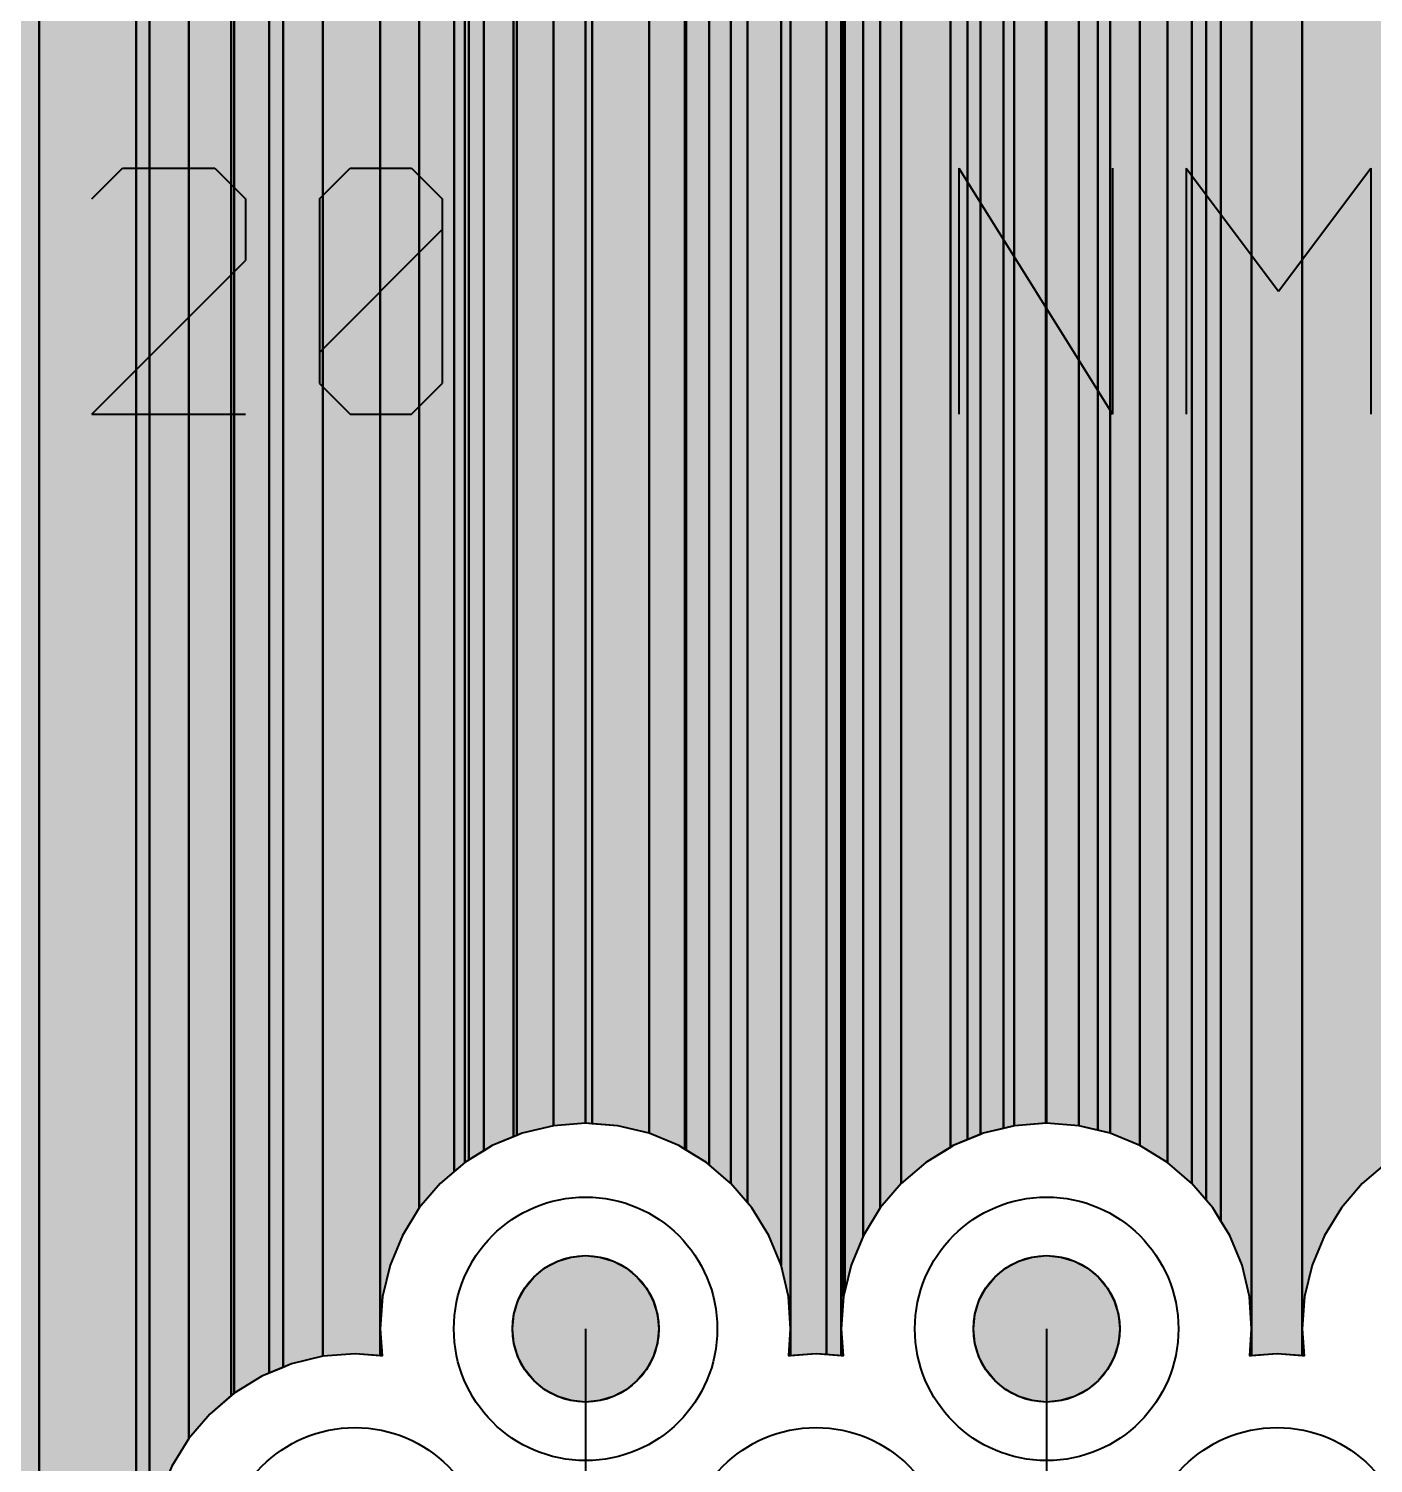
# Model space of a CAD drawing. Header units: millimetres. Extents: x 3.5 to 53, y 2.8 to 30.3.
# Drawn here: x 21.488 to 26.154, y 16.86 to 21.838 of the extents above; entities that cross this region are included whole.
import ezdxf

# ---------------------------------------------------------------- set-up
doc = ezdxf.new("R2010")
doc.units = ezdxf.units.MM
for name, color, linetype in [('bottom_copper', 7, 'Continuous'), ('drill_plated', 7, 'Continuous'), ('top_copper', 7, 'Continuous'), ('top_silk', 7, 'Continuous')]:
    doc.layers.add(name, color=color, linetype=linetype)

# ---------------------------------------------------------------- blocks, each defined once
blk = doc.blocks.new('Block5006')
at = {"layer": 'bottom_copper', "lineweight": 40}
for points in [[(1.2883, -0.4193), (1.2817, -0.3077), (1.2556, -0.1988), (1.2127, -0.0954), (1.1819, -0.0452), (1.1819, 11.9807), (1.2883, 11.9807), (1.2883, -0.4193)], [(1.4637, -0.5127), (1.377, -0.5059), (1.2883, -0.5129), (1.2883, 11.9807), (1.4637, 11.9807), (1.4637, -0.5127)], [(2.0462, 0.2807), (1.9566, 0.2592), (1.8532, 0.2163), (1.7578, 0.1578), (1.6727, 0.0851), (1.6, 0), (1.5415, -0.0954), (1.4986, -0.1988), (1.4725, -0.3077), (1.4637, -0.4193), (1.4637, 11.9807), (2.0462, 11.9807), (2.0462, 0.2807)], [(1.1819, -0.0452), (1.1542, 0), (1.1305, 0.0277), (1.1305, 8.0302), (1.1791, 8.0101), (1.1819, 8.0458), (1.1819, -0.0452)], [(1.1305, 0.0277), (1.0815, 0.0851), (0.9964, 0.1578), (0.9964, 7.7558), (1.0997, 7.8591), (1.1073, 7.8656), (1.1305, 7.8928), (1.1305, 0.0277)], [(0.9964, 0.1578), (0.901, 0.2163), (0.7976, 0.2592), (0.7976, 7.557), (0.9964, 7.7558), (0.9964, 0.1578)], [(0.7976, 0.2592), (0.6887, 0.2853), (0.5771, 0.2941), (0.5771, 7.3365), (0.7976, 7.557), (0.7976, 0.2592)], [(0.465, 0.2852), (0.3566, 0.2592), (0.3477, 0.2555), (0.3477, 7.4664), (0.3606, 7.4793), (0.465, 7.2273), (0.465, 0.2852)], [(0.5771, 0.2941), (0.4655, 0.2853), (0.465, 0.2852), (0.465, 7.2273), (0.4922, 7.2505), (0.4987, 7.2581), (0.5771, 7.3365), (0.5771, 0.2941)], [(0, 0), (-0.0585, -0.0954), (-0.1014, -0.1988), (-0.1229, -0.2885), (-0.1229, 7.1767), (0, 7.1767), (0, 0)], [(0.2433, 0.2102), (0.1578, 0.1578), (0.0727, 0.0851), (0, 0), (0, 7.1767), (0.2433, 7.1767), (0.2433, 0.2102)], [(0.3477, 0.2555), (0.2532, 0.2163), (0.2433, 0.2102), (0.2433, 7.1767), (0.302, 7.1767), (0.312, 7.1759), (0.3477, 7.1787), (0.3477, 0.2555)], [(1.2883, -0.5129), (1.2827, -0.5133), (1.2883, -0.4193), (1.2883, -0.5129)], [(1.4637, -0.5127), (1.4637, -0.4193), (1.4711, -0.5133), (1.4637, -0.5127)]]:
    blk.add_hatch(color=7, dxfattribs=at).paths.add_polyline_path(points, flags=0)
at = {"layer": 'bottom_copper', "color": 7, "lineweight": 40}
for points in [[(1.2883, -0.4193), (1.2817, -0.3077), (1.2556, -0.1988), (1.2127, -0.0954), (1.1819, -0.0452), (1.1819, 11.9807), (1.2883, 11.9807), (1.2883, -0.4193)], [(1.4637, -0.5127), (1.377, -0.5059), (1.2883, -0.5129), (1.2883, 11.9807), (1.4637, 11.9807), (1.4637, -0.5127)], [(2.0462, 0.2807), (1.9566, 0.2592), (1.8532, 0.2163), (1.7578, 0.1578), (1.6727, 0.0851), (1.6, 0), (1.5415, -0.0954), (1.4986, -0.1988), (1.4725, -0.3077), (1.4637, -0.4193), (1.4637, 11.9807), (2.0462, 11.9807), (2.0462, 0.2807)], [(1.1819, -0.0452), (1.1542, 0), (1.1305, 0.0277), (1.1305, 8.0302), (1.1791, 8.0101), (1.1819, 8.0458), (1.1819, -0.0452)], [(1.1305, 0.0277), (1.0815, 0.0851), (0.9964, 0.1578), (0.9964, 7.7558), (1.0997, 7.8591), (1.1073, 7.8656), (1.1305, 7.8928), (1.1305, 0.0277)], [(0.9964, 0.1578), (0.901, 0.2163), (0.7976, 0.2592), (0.7976, 7.557), (0.9964, 7.7558), (0.9964, 0.1578)], [(0.7976, 0.2592), (0.6887, 0.2853), (0.5771, 0.2941), (0.5771, 7.3365), (0.7976, 7.557), (0.7976, 0.2592)], [(0.465, 0.2852), (0.3566, 0.2592), (0.3477, 0.2555), (0.3477, 7.4664), (0.3606, 7.4793), (0.465, 7.2273), (0.465, 0.2852)], [(0.5771, 0.2941), (0.4655, 0.2853), (0.465, 0.2852), (0.465, 7.2273), (0.4922, 7.2505), (0.4987, 7.2581), (0.5771, 7.3365), (0.5771, 0.2941)], [(0, 0), (-0.0585, -0.0954), (-0.1014, -0.1988), (-0.1229, -0.2885), (-0.1229, 7.1767), (0, 7.1767), (0, 0)], [(0.2433, 0.2102), (0.1578, 0.1578), (0.0727, 0.0851), (0, 0), (0, 7.1767), (0.2433, 7.1767), (0.2433, 0.2102)], [(0.3477, 0.2555), (0.2532, 0.2163), (0.2433, 0.2102), (0.2433, 7.1767), (0.302, 7.1767), (0.312, 7.1759), (0.3477, 7.1787), (0.3477, 0.2555)], [(1.2883, -0.5129), (1.2827, -0.5133), (1.2883, -0.4193), (1.2883, -0.5129)], [(1.4637, -0.5127), (1.4637, -0.4193), (1.4711, -0.5133), (1.4637, -0.5127)]]:
    blk.add_lwpolyline(points, close=True, dxfattribs=at)
blk = doc.blocks.new('Block7000')
at = {"layer": 'bottom_copper', "lineweight": 40}
for points in [[(6.2041, 9.8121), (6.1383, 9.8683), (6.0645, 9.9136), (5.9845, 9.9467), (5.9845, 26), (6.2041, 26), (6.2041, 9.8121)], [(6.5866, 9.803), (6.2119, 9.803), (6.2041, 9.8121), (6.2041, 26), (6.5866, 26), (6.5866, 9.803)], [(6.7229, 13.2193), (6.6644, 13.1239), (6.6215, 13.0205), (6.5954, 12.9116), (6.5866, 12.8), (6.5866, 26), (6.7229, 26), (6.7229, 13.2193)], [(6.8703, 13.3682), (6.7956, 13.3044), (6.7229, 13.2193), (6.7229, 26), (6.8703, 26), (6.8703, 13.3682)], [(7.0022, 13.4464), (6.9761, 13.4356), (6.8807, 13.3771), (6.8703, 13.3682), (6.8703, 26), (7.0022, 26), (7.0022, 13.4464)], [(7.1884, 13.5046), (7.0795, 13.4785), (7.0022, 13.4464), (7.0022, 26), (7.1884, 26), (7.1884, 13.5046)], [(7.3866, 13.5066), (7.3, 13.5134), (7.1884, 13.5046), (7.1884, 26), (7.3866, 26), (7.3866, 13.5066)], [(7.5229, 14.0193), (7.4644, 13.9239), (7.4215, 13.8205), (7.3954, 13.7116), (7.3866, 13.6), (7.3866, 26), (7.5229, 26), (7.5229, 14.0193)], [(7.6445, 14.1462), (7.5956, 14.1044), (7.5229, 14.0193), (7.5229, 26), (7.6445, 26), (7.6445, 14.1462)], [(7.6952, 14.186), (7.6807, 14.1771), (7.6445, 14.1462), (7.6445, 26), (7.6952, 26), (7.6952, 14.186)], [(7.7466, 14.2175), (7.6952, 14.186), (7.6952, 22.0651), (7.698, 22.0294), (7.7466, 22.0495), (7.7466, 14.2175)], [(7.8619, 14.2712), (7.7761, 14.2356), (7.7466, 14.2175), (7.7466, 21.9121), (7.7698, 21.8849), (7.7774, 21.8784), (7.8619, 21.7939), (7.8619, 14.2712)], [(7.9884, 14.3046), (7.8795, 14.2785), (7.8619, 14.2712), (7.8619, 21.7939), (7.9884, 21.6674), (7.9884, 14.3046)], [(8.1, 14.3134), (7.9884, 14.3046), (7.9884, 21.6674), (8.1, 21.5558), (8.1, 14.3134)], [(8.3205, 14.2785), (8.2116, 14.3046), (8.1, 14.3134), (8.1, 21.5558), (8.3205, 21.3353), (8.3205, 14.2785)], [(8.5294, 14.1685), (8.5193, 14.1771), (8.4445, 14.223), (8.4445, 21.3248), (8.5165, 21.4986), (8.5294, 21.4857), (8.5294, 14.1685)], [(8.4445, 14.223), (8.4239, 14.2356), (8.3205, 14.2785), (8.3205, 21.3353), (8.3784, 21.2774), (8.3849, 21.2698), (8.4121, 21.2466), (8.4445, 21.3248), (8.4445, 14.223)], [(8.6619, 14.0371), (8.6044, 14.1044), (8.5294, 14.1685), (8.5294, 21.198), (8.5651, 21.1952), (8.575, 21.196), (8.6619, 21.196), (8.6619, 14.0371)], [(8.7785, 13.8205), (8.7356, 13.9239), (8.6771, 14.0193), (8.6619, 14.0371), (8.6619, 21.196), (8.7785, 21.196), (8.7785, 13.8205)], [(8.8112, 13.6), (8.8046, 13.7116), (8.7785, 13.8205), (8.7785, 21.196), (8.8112, 21.196), (8.8112, 13.6)], [(8.9866, 13.5066), (8.9, 13.5134), (8.8112, 13.5064), (8.8112, 21.196), (8.9866, 21.196), (8.9866, 13.5066)], [(9, 13.7308), (8.9954, 13.7116), (8.9866, 13.6), (8.9866, 21.196), (9, 21.196), (9, 13.7308)], [(7.3866, 13.5066), (7.3866, 13.6), (7.394, 13.506), (7.3866, 13.5066)], [(8.8112, 13.5064), (8.8056, 13.506), (8.8112, 13.6), (8.8112, 13.5064)], [(8.9866, 13.5066), (8.9866, 13.6), (8.994, 13.506), (8.9866, 13.5066)]]:
    blk.add_hatch(color=7, dxfattribs=at).paths.add_polyline_path(points, flags=0)
at = {"layer": 'bottom_copper', "color": 7, "lineweight": 40}
for points in [[(6.2041, 9.8121), (6.1383, 9.8683), (6.0645, 9.9136), (5.9845, 9.9467), (5.9845, 26), (6.2041, 26), (6.2041, 9.8121)], [(6.5866, 9.803), (6.2119, 9.803), (6.2041, 9.8121), (6.2041, 26), (6.5866, 26), (6.5866, 9.803)], [(6.7229, 13.2193), (6.6644, 13.1239), (6.6215, 13.0205), (6.5954, 12.9116), (6.5866, 12.8), (6.5866, 26), (6.7229, 26), (6.7229, 13.2193)], [(6.8703, 13.3682), (6.7956, 13.3044), (6.7229, 13.2193), (6.7229, 26), (6.8703, 26), (6.8703, 13.3682)], [(7.0022, 13.4464), (6.9761, 13.4356), (6.8807, 13.3771), (6.8703, 13.3682), (6.8703, 26), (7.0022, 26), (7.0022, 13.4464)], [(7.1884, 13.5046), (7.0795, 13.4785), (7.0022, 13.4464), (7.0022, 26), (7.1884, 26), (7.1884, 13.5046)], [(7.3866, 13.5066), (7.3, 13.5134), (7.1884, 13.5046), (7.1884, 26), (7.3866, 26), (7.3866, 13.5066)], [(7.5229, 14.0193), (7.4644, 13.9239), (7.4215, 13.8205), (7.3954, 13.7116), (7.3866, 13.6), (7.3866, 26), (7.5229, 26), (7.5229, 14.0193)], [(7.6445, 14.1462), (7.5956, 14.1044), (7.5229, 14.0193), (7.5229, 26), (7.6445, 26), (7.6445, 14.1462)], [(7.6952, 14.186), (7.6807, 14.1771), (7.6445, 14.1462), (7.6445, 26), (7.6952, 26), (7.6952, 14.186)], [(7.7466, 14.2175), (7.6952, 14.186), (7.6952, 22.0651), (7.698, 22.0294), (7.7466, 22.0495), (7.7466, 14.2175)], [(7.8619, 14.2712), (7.7761, 14.2356), (7.7466, 14.2175), (7.7466, 21.9121), (7.7698, 21.8849), (7.7774, 21.8784), (7.8619, 21.7939), (7.8619, 14.2712)], [(7.9884, 14.3046), (7.8795, 14.2785), (7.8619, 14.2712), (7.8619, 21.7939), (7.9884, 21.6674), (7.9884, 14.3046)], [(8.1, 14.3134), (7.9884, 14.3046), (7.9884, 21.6674), (8.1, 21.5558), (8.1, 14.3134)], [(8.3205, 14.2785), (8.2116, 14.3046), (8.1, 14.3134), (8.1, 21.5558), (8.3205, 21.3353), (8.3205, 14.2785)], [(8.5294, 14.1685), (8.5193, 14.1771), (8.4445, 14.223), (8.4445, 21.3248), (8.5165, 21.4986), (8.5294, 21.4857), (8.5294, 14.1685)], [(8.4445, 14.223), (8.4239, 14.2356), (8.3205, 14.2785), (8.3205, 21.3353), (8.3784, 21.2774), (8.3849, 21.2698), (8.4121, 21.2466), (8.4445, 21.3248), (8.4445, 14.223)], [(8.6619, 14.0371), (8.6044, 14.1044), (8.5294, 14.1685), (8.5294, 21.198), (8.5651, 21.1952), (8.575, 21.196), (8.6619, 21.196), (8.6619, 14.0371)], [(8.7785, 13.8205), (8.7356, 13.9239), (8.6771, 14.0193), (8.6619, 14.0371), (8.6619, 21.196), (8.7785, 21.196), (8.7785, 13.8205)], [(8.8112, 13.6), (8.8046, 13.7116), (8.7785, 13.8205), (8.7785, 21.196), (8.8112, 21.196), (8.8112, 13.6)], [(8.9866, 13.5066), (8.9, 13.5134), (8.8112, 13.5064), (8.8112, 21.196), (8.9866, 21.196), (8.9866, 13.5066)], [(9, 13.7308), (8.9954, 13.7116), (8.9866, 13.6), (8.9866, 21.196), (9, 21.196), (9, 13.7308)], [(7.3866, 13.5066), (7.3866, 13.6), (7.394, 13.506), (7.3866, 13.5066)], [(8.8112, 13.5064), (8.8056, 13.506), (8.8112, 13.6), (8.8112, 13.5064)], [(8.9866, 13.5066), (8.9866, 13.6), (8.994, 13.506), (8.9866, 13.5066)]]:
    blk.add_lwpolyline(points, close=True, dxfattribs=at)
blk = doc.blocks.new('Block17670')
at = {"layer": 'top_copper', "lineweight": 40}
for points in [[(1.3477, -0.3217), (1.3411, -0.2101), (1.315, -0.1012), (1.2721, 0.0022), (1.2413, 0.0524), (1.2413, 12.0783), (1.3477, 12.0783), (1.3477, -0.3217)], [(1.5231, -0.4151), (1.4364, -0.4083), (1.3477, -0.4153), (1.3477, 12.0783), (1.5231, 12.0783), (1.5231, -0.4151)], [(2.1056, 0.3782), (2.016, 0.3568), (1.9126, 0.3139), (1.8172, 0.2554), (1.7321, 0.1827), (1.6594, 0.0976), (1.6009, 0.0022), (1.558, -0.1012), (1.5319, -0.2101), (1.5231, -0.3217), (1.5231, 12.0783), (2.1056, 12.0783), (2.1056, 0.3782)], [(1.2413, 0.0524), (1.2136, 0.0976), (1.1409, 0.1827), (1.1409, 7.9385), (1.1591, 7.9567), (1.1667, 7.9632), (1.1926, 7.9936), (1.2135, 8.0277), (1.2288, 8.0646), (1.2381, 8.1035), (1.2413, 8.1434), (1.2413, 0.0524)], [(1.1409, 0.1827), (1.0558, 0.2554), (0.9604, 0.3139), (0.9604, 7.758), (1.1409, 7.9385), (1.1409, 0.1827)], [(0.9604, 0.3139), (0.857, 0.3568), (0.8137, 0.3671), (0.8137, 7.7909), (0.9035, 7.7011), (0.9604, 7.758), (0.9604, 0.3139)], [(0.8137, 0.3671), (0.7481, 0.3829), (0.7481, 7.5457), (0.8137, 7.6113), (0.8137, 0.3671)], [(0, 0), (-0.042, -0.1012), (-0.0635, -0.1909), (-0.0635, 7.5283), (0, 7.5283), (0, 0)], [(0.7481, 0.3829), (0.6365, 0.3917), (0.6341, 0.3915), (0.6341, 7.4317), (0.7481, 7.5457), (0.7481, 0.3829)], [(0.6341, 0.3915), (0.5249, 0.3829), (0.4871, 0.3738), (0.4871, 7.3013), (0.5212, 7.3222), (0.5516, 7.3481), (0.5581, 7.3557), (0.6341, 7.4317), (0.6341, 0.3915)], [(0.1321, 0.1827), (0.0594, 0.0976), (0.0009, 0.0022), (0, 0), (0, 7.2743), (0.1321, 7.2743), (0.1321, 0.1827)], [(0.3614, 0.3341), (0.3126, 0.3139), (0.2172, 0.2554), (0.1321, 0.1827), (0.1321, 7.2743), (0.3614, 7.2743), (0.3614, 0.3341)], [(0.4871, 0.3738), (0.416, 0.3568), (0.3615, 0.3342), (0.3614, 7.2743), (0.3714, 7.2735), (0.4112, 7.2766), (0.4502, 7.286), (0.4871, 7.3013), (0.4871, 0.3738)], [(1.3477, -0.4153), (1.3421, -0.4157), (1.3477, -0.3217), (1.3477, -0.4153)], [(1.5231, -0.4151), (1.5231, -0.3217), (1.5305, -0.4157), (1.5231, -0.4151)]]:
    blk.add_hatch(color=7, dxfattribs=at).paths.add_polyline_path(points, flags=0)
at = {"layer": 'top_copper', "color": 7, "lineweight": 40}
for points in [[(1.3477, -0.3217), (1.3411, -0.2101), (1.315, -0.1012), (1.2721, 0.0022), (1.2413, 0.0524), (1.2413, 12.0783), (1.3477, 12.0783), (1.3477, -0.3217)], [(1.5231, -0.4151), (1.4364, -0.4083), (1.3477, -0.4153), (1.3477, 12.0783), (1.5231, 12.0783), (1.5231, -0.4151)], [(2.1056, 0.3782), (2.016, 0.3568), (1.9126, 0.3139), (1.8172, 0.2554), (1.7321, 0.1827), (1.6594, 0.0976), (1.6009, 0.0022), (1.558, -0.1012), (1.5319, -0.2101), (1.5231, -0.3217), (1.5231, 12.0783), (2.1056, 12.0783), (2.1056, 0.3782)], [(1.2413, 0.0524), (1.2136, 0.0976), (1.1409, 0.1827), (1.1409, 7.9385), (1.1591, 7.9567), (1.1667, 7.9632), (1.1926, 7.9936), (1.2135, 8.0277), (1.2288, 8.0646), (1.2381, 8.1035), (1.2413, 8.1434), (1.2413, 0.0524)], [(1.1409, 0.1827), (1.0558, 0.2554), (0.9604, 0.3139), (0.9604, 7.758), (1.1409, 7.9385), (1.1409, 0.1827)], [(0.9604, 0.3139), (0.857, 0.3568), (0.8137, 0.3671), (0.8137, 7.7909), (0.9035, 7.7011), (0.9604, 7.758), (0.9604, 0.3139)], [(0.8137, 0.3671), (0.7481, 0.3829), (0.7481, 7.5457), (0.8137, 7.6113), (0.8137, 0.3671)], [(0, 0), (-0.042, -0.1012), (-0.0635, -0.1909), (-0.0635, 7.5283), (0, 7.5283), (0, 0)], [(0.7481, 0.3829), (0.6365, 0.3917), (0.6341, 0.3915), (0.6341, 7.4317), (0.7481, 7.5457), (0.7481, 0.3829)], [(0.6341, 0.3915), (0.5249, 0.3829), (0.4871, 0.3738), (0.4871, 7.3013), (0.5212, 7.3222), (0.5516, 7.3481), (0.5581, 7.3557), (0.6341, 7.4317), (0.6341, 0.3915)], [(0.1321, 0.1827), (0.0594, 0.0976), (0.0009, 0.0022), (0, 0), (0, 7.2743), (0.1321, 7.2743), (0.1321, 0.1827)], [(0.3614, 0.3341), (0.3126, 0.3139), (0.2172, 0.2554), (0.1321, 0.1827), (0.1321, 7.2743), (0.3614, 7.2743), (0.3614, 0.3341)], [(0.4871, 0.3738), (0.416, 0.3568), (0.3615, 0.3342), (0.3614, 7.2743), (0.3714, 7.2735), (0.4112, 7.2766), (0.4502, 7.286), (0.4871, 7.3013), (0.4871, 0.3738)], [(1.3477, -0.4153), (1.3421, -0.4157), (1.3477, -0.3217), (1.3477, -0.4153)], [(1.5231, -0.4151), (1.5231, -0.3217), (1.5305, -0.4157), (1.5231, -0.4151)]]:
    blk.add_lwpolyline(points, close=True, dxfattribs=at)
blk = doc.blocks.new('Block19332')
at = {"layer": 'top_copper', "lineweight": 40}
for points in [[(6.5404, 0), (0, 0), (0, 26), (6.5404, 26), (6.5404, 0)], [(6.5866, 12.1586), (6.5654, 12.1075), (6.5467, 12.0297), (6.5404, 11.95), (6.5404, 26), (6.5866, 26), (6.5866, 12.1586)], [(6.7229, 13.2193), (6.6644, 13.1239), (6.6215, 13.0205), (6.5954, 12.9116), (6.5866, 12.8), (6.5866, 26), (6.7229, 26), (6.7229, 13.2193)], [(6.8807, 13.3771), (6.7956, 13.3044), (6.7229, 13.2193), (6.7229, 26), (6.8807, 26), (6.8807, 13.3771)], [(7.05, 13.4663), (6.9761, 13.4356), (6.8807, 13.3771), (6.8807, 26), (7.05, 26), (7.05, 13.4663)], [(7.1884, 13.5046), (7.0795, 13.4785), (7.05, 13.4663), (7.05, 26), (7.1884, 26), (7.1884, 13.5046)], [(7.3866, 13.5066), (7.3, 13.5134), (7.1884, 13.5046), (7.1884, 26), (7.3866, 26), (7.3866, 13.5066)], [(7.5229, 14.0193), (7.4644, 13.9239), (7.4215, 13.8205), (7.3954, 13.7116), (7.3866, 13.6), (7.3866, 26), (7.5229, 26), (7.5229, 14.0193)], [(7.6807, 14.1771), (7.5956, 14.1044), (7.5229, 14.0193), (7.5229, 26), (7.6807, 26), (7.6807, 14.1771)], [(7.6952, 14.186), (7.6807, 14.1771), (7.6807, 26), (7.6952, 26), (7.6952, 14.186)], [(7.85, 14.2663), (7.7761, 14.2356), (7.6952, 14.186), (7.6952, 22.0651), (7.6983, 22.0253), (7.7077, 21.9863), (7.723, 21.9494), (7.7439, 21.9153), (7.7698, 21.8849), (7.7774, 21.8784), (7.85, 21.8058), (7.85, 14.2663)], [(7.9884, 14.3046), (7.8795, 14.2785), (7.85, 14.2663), (7.85, 21.8058), (7.9884, 21.6674), (7.9884, 14.3046)], [(8.1228, 14.3116), (8.1, 14.3134), (7.9884, 14.3046), (7.9884, 21.6674), (8.033, 21.6228), (8.1228, 21.7126), (8.1228, 14.3116)], [(8.3205, 14.2785), (8.2116, 14.3046), (8.1228, 14.3116), (8.1228, 21.533), (8.3205, 21.3353), (8.3205, 14.2785)], [(8.9866, 13.5066), (8.9365, 13.5105), (8.9365, 21.45), (8.9866, 21.45), (8.9866, 13.5066)], [(8.9954, 13.7116), (8.9866, 13.6), (8.9866, 21.45), (8.9954, 21.45), (8.9954, 13.7116)], [(9, 13.7308), (8.9954, 13.7116), (8.9954, 21.45), (9, 21.45), (9, 13.7308)], [(8.4494, 14.22), (8.4239, 14.2356), (8.3205, 14.2785), (8.3205, 21.3353), (8.3784, 21.2774), (8.3849, 21.2698), (8.4153, 21.2439), (8.4494, 21.223), (8.4494, 14.22)], [(8.6044, 14.1044), (8.5193, 14.1771), (8.4494, 14.22), (8.4494, 21.223), (8.4863, 21.2077), (8.5252, 21.1984), (8.5651, 21.1952), (8.575, 21.196), (8.6044, 21.196), (8.6044, 14.1044)], [(8.7785, 13.8205), (8.7356, 13.9239), (8.6771, 14.0193), (8.6044, 14.1044), (8.6044, 21.196), (8.7785, 21.196), (8.7785, 13.8205)], [(8.8112, 13.6), (8.8046, 13.7116), (8.7785, 13.8205), (8.7785, 21.196), (8.8112, 21.196), (8.8112, 13.6)], [(8.9365, 13.5105), (8.9, 13.5134), (8.8112, 13.5064), (8.8112, 21.196), (8.9365, 21.196), (8.9365, 13.5105)], [(7.3866, 13.5066), (7.3866, 13.6), (7.394, 13.506), (7.3866, 13.5066)], [(8.8112, 13.5064), (8.8056, 13.506), (8.8112, 13.6), (8.8112, 13.5064)], [(8.9866, 13.5066), (8.9866, 13.6), (8.994, 13.506), (8.9866, 13.5066)]]:
    blk.add_hatch(color=7, dxfattribs=at).paths.add_polyline_path(points, flags=0)
at = {"layer": 'top_copper', "color": 7, "lineweight": 40}
for points in [[(6.5404, 0), (0, 0), (0, 26), (6.5404, 26), (6.5404, 0)], [(6.5866, 12.1586), (6.5654, 12.1075), (6.5467, 12.0297), (6.5404, 11.95), (6.5404, 26), (6.5866, 26), (6.5866, 12.1586)], [(6.7229, 13.2193), (6.6644, 13.1239), (6.6215, 13.0205), (6.5954, 12.9116), (6.5866, 12.8), (6.5866, 26), (6.7229, 26), (6.7229, 13.2193)], [(6.8807, 13.3771), (6.7956, 13.3044), (6.7229, 13.2193), (6.7229, 26), (6.8807, 26), (6.8807, 13.3771)], [(7.05, 13.4663), (6.9761, 13.4356), (6.8807, 13.3771), (6.8807, 26), (7.05, 26), (7.05, 13.4663)], [(7.1884, 13.5046), (7.0795, 13.4785), (7.05, 13.4663), (7.05, 26), (7.1884, 26), (7.1884, 13.5046)], [(7.3866, 13.5066), (7.3, 13.5134), (7.1884, 13.5046), (7.1884, 26), (7.3866, 26), (7.3866, 13.5066)], [(7.5229, 14.0193), (7.4644, 13.9239), (7.4215, 13.8205), (7.3954, 13.7116), (7.3866, 13.6), (7.3866, 26), (7.5229, 26), (7.5229, 14.0193)], [(7.6807, 14.1771), (7.5956, 14.1044), (7.5229, 14.0193), (7.5229, 26), (7.6807, 26), (7.6807, 14.1771)], [(7.6952, 14.186), (7.6807, 14.1771), (7.6807, 26), (7.6952, 26), (7.6952, 14.186)], [(7.85, 14.2663), (7.7761, 14.2356), (7.6952, 14.186), (7.6952, 22.0651), (7.6983, 22.0253), (7.7077, 21.9863), (7.723, 21.9494), (7.7439, 21.9153), (7.7698, 21.8849), (7.7774, 21.8784), (7.85, 21.8058), (7.85, 14.2663)], [(7.9884, 14.3046), (7.8795, 14.2785), (7.85, 14.2663), (7.85, 21.8058), (7.9884, 21.6674), (7.9884, 14.3046)], [(8.1228, 14.3116), (8.1, 14.3134), (7.9884, 14.3046), (7.9884, 21.6674), (8.033, 21.6228), (8.1228, 21.7126), (8.1228, 14.3116)], [(8.3205, 14.2785), (8.2116, 14.3046), (8.1228, 14.3116), (8.1228, 21.533), (8.3205, 21.3353), (8.3205, 14.2785)], [(8.9866, 13.5066), (8.9365, 13.5105), (8.9365, 21.45), (8.9866, 21.45), (8.9866, 13.5066)], [(8.9954, 13.7116), (8.9866, 13.6), (8.9866, 21.45), (8.9954, 21.45), (8.9954, 13.7116)], [(9, 13.7308), (8.9954, 13.7116), (8.9954, 21.45), (9, 21.45), (9, 13.7308)], [(8.4494, 14.22), (8.4239, 14.2356), (8.3205, 14.2785), (8.3205, 21.3353), (8.3784, 21.2774), (8.3849, 21.2698), (8.4153, 21.2439), (8.4494, 21.223), (8.4494, 14.22)], [(8.6044, 14.1044), (8.5193, 14.1771), (8.4494, 14.22), (8.4494, 21.223), (8.4863, 21.2077), (8.5252, 21.1984), (8.5651, 21.1952), (8.575, 21.196), (8.6044, 21.196), (8.6044, 14.1044)], [(8.7785, 13.8205), (8.7356, 13.9239), (8.6771, 14.0193), (8.6044, 14.1044), (8.6044, 21.196), (8.7785, 21.196), (8.7785, 13.8205)], [(8.8112, 13.6), (8.8046, 13.7116), (8.7785, 13.8205), (8.7785, 21.196), (8.8112, 21.196), (8.8112, 13.6)], [(8.9365, 13.5105), (8.9, 13.5134), (8.8112, 13.5064), (8.8112, 21.196), (8.9365, 21.196), (8.9365, 13.5105)], [(7.3866, 13.5066), (7.3866, 13.6), (7.394, 13.506), (7.3866, 13.5066)], [(8.8112, 13.5064), (8.8056, 13.506), (8.8112, 13.6), (8.8112, 13.5064)], [(8.9866, 13.5066), (8.9866, 13.6), (8.994, 13.506), (8.9866, 13.5066)]]:
    blk.add_lwpolyline(points, close=True, dxfattribs=at)

msp = doc.modelspace()

# ---------------------------------------------------------------- hatches: boundary and pattern name
at = {"layer": 'bottom_copper', "lineweight": 40}
for points in [[(23.6694, 17.2775), (23.655, 17.2299), (23.6315, 17.186), (23.5999, 17.1475), (23.5614, 17.1159), (23.5175, 17.0924), (23.4699, 17.078), (23.4203, 17.0731), (23.3707, 17.078), (23.3231, 17.0924), (23.2792, 17.1159), (23.2407, 17.1475), (23.2091, 17.186), (23.1856, 17.2299), (23.1712, 17.2775), (23.1663, 17.3271), (23.1712, 17.3767), (23.1856, 17.4243), (23.2091, 17.4682), (23.2407, 17.5067), (23.2792, 17.5383), (23.3231, 17.5618), (23.3707, 17.5762), (23.4203, 17.5811), (23.4699, 17.5762), (23.5175, 17.5618), (23.5614, 17.5383), (23.5999, 17.5067), (23.6315, 17.4682), (23.655, 17.4243), (23.6694, 17.3767), (23.6743, 17.3271), (23.6694, 17.2775)], [(25.2694, 17.2775), (25.255, 17.2299), (25.2315, 17.186), (25.1999, 17.1475), (25.1614, 17.1159), (25.1175, 17.0924), (25.0699, 17.078), (25.0203, 17.0731), (24.9707, 17.078), (24.9231, 17.0924), (24.8792, 17.1159), (24.8407, 17.1475), (24.8091, 17.186), (24.7856, 17.2299), (24.7712, 17.2775), (24.7663, 17.3271), (24.7712, 17.3767), (24.7856, 17.4243), (24.8091, 17.4682), (24.8407, 17.5067), (24.8792, 17.5383), (24.9231, 17.5618), (24.9707, 17.5762), (25.0203, 17.5811), (25.0699, 17.5762), (25.1175, 17.5618), (25.1614, 17.5383), (25.1999, 17.5067), (25.2315, 17.4682), (25.255, 17.4243), (25.2694, 17.3767), (25.2743, 17.3271), (25.2694, 17.2775)]]:
    msp.add_hatch(color=7, dxfattribs=at).paths.add_polyline_path(points, flags=0)
at = {"layer": 'drill_plated', "lineweight": 40}
for points in [[(23.6694, 17.2775), (23.655, 17.2299), (23.6315, 17.186), (23.5999, 17.1475), (23.5614, 17.1159), (23.5175, 17.0924), (23.4699, 17.078), (23.4203, 17.0731), (23.3707, 17.078), (23.3231, 17.0924), (23.2792, 17.1159), (23.2407, 17.1475), (23.2091, 17.186), (23.1856, 17.2299), (23.1712, 17.2775), (23.1663, 17.3271), (23.1712, 17.3767), (23.1856, 17.4243), (23.2091, 17.4682), (23.2407, 17.5067), (23.2792, 17.5383), (23.3231, 17.5618), (23.3707, 17.5762), (23.4203, 17.5811), (23.4699, 17.5762), (23.5175, 17.5618), (23.5614, 17.5383), (23.5999, 17.5067), (23.6315, 17.4682), (23.655, 17.4243), (23.6694, 17.3767), (23.6743, 17.3271), (23.6694, 17.2775)], [(25.2694, 17.2775), (25.255, 17.2299), (25.2315, 17.186), (25.1999, 17.1475), (25.1614, 17.1159), (25.1175, 17.0924), (25.0699, 17.078), (25.0203, 17.0731), (24.9707, 17.078), (24.9231, 17.0924), (24.8792, 17.1159), (24.8407, 17.1475), (24.8091, 17.186), (24.7856, 17.2299), (24.7712, 17.2775), (24.7663, 17.3271), (24.7712, 17.3767), (24.7856, 17.4243), (24.8091, 17.4682), (24.8407, 17.5067), (24.8792, 17.5383), (24.9231, 17.5618), (24.9707, 17.5762), (25.0203, 17.5811), (25.0699, 17.5762), (25.1175, 17.5618), (25.1614, 17.5383), (25.1999, 17.5067), (25.2315, 17.4682), (25.255, 17.4243), (25.2694, 17.3767), (25.2743, 17.3271), (25.2694, 17.2775)]]:
    msp.add_hatch(color=7, dxfattribs=at).paths.add_polyline_path(points, flags=0)
at = {"layer": 'top_copper', "lineweight": 40}
for points in [[(23.6694, 17.2775), (23.655, 17.2299), (23.6315, 17.186), (23.5999, 17.1475), (23.5614, 17.1159), (23.5175, 17.0924), (23.4699, 17.078), (23.4203, 17.0731), (23.3707, 17.078), (23.3231, 17.0924), (23.2792, 17.1159), (23.2407, 17.1475), (23.2091, 17.186), (23.1856, 17.2299), (23.1712, 17.2775), (23.1663, 17.3271), (23.1712, 17.3767), (23.1856, 17.4243), (23.2091, 17.4682), (23.2407, 17.5067), (23.2792, 17.5383), (23.3231, 17.5618), (23.3707, 17.5762), (23.4203, 17.5811), (23.4699, 17.5762), (23.5175, 17.5618), (23.5614, 17.5383), (23.5999, 17.5067), (23.6315, 17.4682), (23.655, 17.4243), (23.6694, 17.3767), (23.6743, 17.3271), (23.6694, 17.2775)], [(25.2694, 17.2775), (25.255, 17.2299), (25.2315, 17.186), (25.1999, 17.1475), (25.1614, 17.1159), (25.1175, 17.0924), (25.0699, 17.078), (25.0203, 17.0731), (24.9707, 17.078), (24.9231, 17.0924), (24.8792, 17.1159), (24.8407, 17.1475), (24.8091, 17.186), (24.7856, 17.2299), (24.7712, 17.2775), (24.7663, 17.3271), (24.7712, 17.3767), (24.7856, 17.4243), (24.8091, 17.4682), (24.8407, 17.5067), (24.8792, 17.5383), (24.9231, 17.5618), (24.9707, 17.5762), (25.0203, 17.5811), (25.0699, 17.5762), (25.1175, 17.5618), (25.1614, 17.5383), (25.1999, 17.5067), (25.2315, 17.4682), (25.255, 17.4243), (25.2694, 17.3767), (25.2743, 17.3271), (25.2694, 17.2775)]]:
    msp.add_hatch(color=7, dxfattribs=at).paths.add_polyline_path(points, flags=0)

# ---------------------------------------------------------------- linework, layer by layer
at = {"layer": 'bottom_copper', "color": 7, "lineweight": 40}
for p, q in [((24.3203, 17.4579), (24.3203, 24.9231)), ((24.3203, 24.9231), (24.3203, 17.4579)), ((23.3087, 18.0317), (23.1998, 18.0056)), ((23.4203, 18.0405), (23.3087, 18.0317)), ((23.5319, 18.0317), (23.4203, 18.0405)), ((23.6408, 18.0056), (23.5319, 18.0317)), ((24.9087, 18.0317), (24.7998, 18.0056)), ((25.0203, 18.0405), (24.9087, 18.0317)), ((25.1319, 18.0317), (25.0203, 18.0405)), ((25.2408, 18.0056), (25.1319, 18.0317)), ((23.1998, 18.0056), (23.0964, 17.9627)), ((23.7442, 17.9627), (23.6408, 18.0056)), ((24.7998, 18.0056), (24.6964, 17.9627)), ((25.3442, 17.9627), (25.2408, 18.0056)), ((23.0964, 17.9627), (23.001, 17.9042)), ((23.8396, 17.9042), (23.7442, 17.9627)), ((24.6964, 17.9627), (24.601, 17.9042)), ((25.4396, 17.9042), (25.3442, 17.9627)), ((23.001, 17.9042), (22.9159, 17.8315)), ((23.9247, 17.8315), (23.8396, 17.9042)), ((24.601, 17.9042), (24.5159, 17.8315)), ((25.5247, 17.8315), (25.4396, 17.9042)), ((26.201, 17.9042), (26.1159, 17.8315)), ((22.9159, 17.8315), (22.8432, 17.7464)), ((23.9974, 17.7464), (23.9247, 17.8315)), ((24.5159, 17.8315), (24.4432, 17.7464)), ((25.5974, 17.7464), (25.5247, 17.8315)), ((26.1159, 17.8315), (26.0432, 17.7464)), ((22.8432, 17.7464), (22.7847, 17.651)), ((24.0559, 17.651), (23.9974, 17.7464)), ((24.4432, 17.7464), (24.3847, 17.651)), ((25.6559, 17.651), (25.5974, 17.7464)), ((26.0432, 17.7464), (25.9847, 17.651)), ((22.7847, 17.651), (22.7418, 17.5476)), ((24.0988, 17.5476), (24.0559, 17.651)), ((24.3847, 17.651), (24.3418, 17.5476)), ((25.6988, 17.5476), (25.6559, 17.651)), ((25.9847, 17.651), (25.9418, 17.5476)), ((22.7418, 17.5476), (22.7157, 17.4387)), ((24.1249, 17.4387), (24.0988, 17.5476)), ((24.3418, 17.5476), (24.3203, 17.4579)), ((25.7249, 17.4387), (25.6988, 17.5476)), ((25.9418, 17.5476), (25.9157, 17.4387)), ((22.7157, 17.4387), (22.7069, 17.3271)), ((24.1315, 17.3271), (24.1249, 17.4387)), ((24.3157, 17.4387), (24.3069, 17.3271)), ((24.3203, 17.4579), (24.3157, 17.4387)), ((25.7315, 17.3271), (25.7249, 17.4387)), ((25.9157, 17.4387), (25.9069, 17.3271)), ((22.7069, 17.3271), (22.7143, 17.2331)), ((23.4203, 17.3271), (23.4203, 12.8271)), ((24.1259, 17.2331), (24.1315, 17.3271)), ((24.3069, 17.3271), (24.3143, 17.2331)), ((25.0203, 17.3271), (25.0203, 12.8271)), ((25.7259, 17.2331), (25.7315, 17.3271)), ((25.9069, 17.3271), (25.9143, 17.2331)), ((22.5087, 17.2317), (22.3998, 17.2056)), ((22.6203, 17.2405), (22.5087, 17.2317)), ((22.7143, 17.2331), (22.6203, 17.2405)), ((24.2203, 17.2405), (24.1259, 17.2331)), ((24.3143, 17.2331), (24.2203, 17.2405)), ((25.8202, 17.2405), (25.7259, 17.2331)), ((25.9143, 17.2331), (25.8202, 17.2405)), ((22.3998, 17.2056), (22.2964, 17.1627)), ((22.2964, 17.1627), (22.201, 17.1042)), ((22.201, 17.1042), (22.1159, 17.0315)), ((22.1159, 17.0315), (22.0432, 16.9464)), ((22.0432, 16.9464), (21.9847, 16.851))]:
    msp.add_line(p, q, dxfattribs=at)
for points in [[(23.6694, 17.2775), (23.655, 17.2299), (23.6315, 17.186), (23.5999, 17.1475), (23.5614, 17.1159), (23.5175, 17.0924), (23.4699, 17.078), (23.4203, 17.0731), (23.3707, 17.078), (23.3231, 17.0924), (23.2792, 17.1159), (23.2407, 17.1475), (23.2091, 17.186), (23.1856, 17.2299), (23.1712, 17.2775), (23.1663, 17.3271), (23.1712, 17.3767), (23.1856, 17.4243), (23.2091, 17.4682), (23.2407, 17.5067), (23.2792, 17.5383), (23.3231, 17.5618), (23.3707, 17.5762), (23.4203, 17.5811), (23.4699, 17.5762), (23.5175, 17.5618), (23.5614, 17.5383), (23.5999, 17.5067), (23.6315, 17.4682), (23.655, 17.4243), (23.6694, 17.3767), (23.6743, 17.3271), (23.6694, 17.2775)], [(25.2694, 17.2775), (25.255, 17.2299), (25.2315, 17.186), (25.1999, 17.1475), (25.1614, 17.1159), (25.1175, 17.0924), (25.0699, 17.078), (25.0203, 17.0731), (24.9707, 17.078), (24.9231, 17.0924), (24.8792, 17.1159), (24.8407, 17.1475), (24.8091, 17.186), (24.7856, 17.2299), (24.7712, 17.2775), (24.7663, 17.3271), (24.7712, 17.3767), (24.7856, 17.4243), (24.8091, 17.4682), (24.8407, 17.5067), (24.8792, 17.5383), (24.9231, 17.5618), (24.9707, 17.5762), (25.0203, 17.5811), (25.0699, 17.5762), (25.1175, 17.5618), (25.1614, 17.5383), (25.1999, 17.5067), (25.2315, 17.4682), (25.255, 17.4243), (25.2694, 17.3767), (25.2743, 17.3271), (25.2694, 17.2775)]]:
    msp.add_lwpolyline(points, close=True, dxfattribs=at)
for centre, major_axis in [((23.4203, 17.3271), (0.4572, 0)), ((25.0203, 17.3271), (0.4572, 0)), ((23.4203, 17.3271), (0.254, 0)), ((25.0203, 17.3271), (0.254, 0)), ((22.6203, 16.5271), (0.4572, 0)), ((24.2203, 16.5271), (0.4572, 0)), ((25.8202, 16.5271), (0.4572, 0))]:
    msp.add_ellipse(centre, major_axis=major_axis, ratio=1, dxfattribs=at)
at = {"layer": 'drill_plated', "color": 7, "lineweight": 40}
for points in [[(23.6694, 17.2775), (23.655, 17.2299), (23.6315, 17.186), (23.5999, 17.1475), (23.5614, 17.1159), (23.5175, 17.0924), (23.4699, 17.078), (23.4203, 17.0731), (23.3707, 17.078), (23.3231, 17.0924), (23.2792, 17.1159), (23.2407, 17.1475), (23.2091, 17.186), (23.1856, 17.2299), (23.1712, 17.2775), (23.1663, 17.3271), (23.1712, 17.3767), (23.1856, 17.4243), (23.2091, 17.4682), (23.2407, 17.5067), (23.2792, 17.5383), (23.3231, 17.5618), (23.3707, 17.5762), (23.4203, 17.5811), (23.4699, 17.5762), (23.5175, 17.5618), (23.5614, 17.5383), (23.5999, 17.5067), (23.6315, 17.4682), (23.655, 17.4243), (23.6694, 17.3767), (23.6743, 17.3271), (23.6694, 17.2775)], [(25.2694, 17.2775), (25.255, 17.2299), (25.2315, 17.186), (25.1999, 17.1475), (25.1614, 17.1159), (25.1175, 17.0924), (25.0699, 17.078), (25.0203, 17.0731), (24.9707, 17.078), (24.9231, 17.0924), (24.8792, 17.1159), (24.8407, 17.1475), (24.8091, 17.186), (24.7856, 17.2299), (24.7712, 17.2775), (24.7663, 17.3271), (24.7712, 17.3767), (24.7856, 17.4243), (24.8091, 17.4682), (24.8407, 17.5067), (24.8792, 17.5383), (24.9231, 17.5618), (24.9707, 17.5762), (25.0203, 17.5811), (25.0699, 17.5762), (25.1175, 17.5618), (25.1614, 17.5383), (25.1999, 17.5067), (25.2315, 17.4682), (25.255, 17.4243), (25.2694, 17.3767), (25.2743, 17.3271), (25.2694, 17.2775)]]:
    msp.add_lwpolyline(points, close=True, dxfattribs=at)
for centre in [(23.4203, 17.3271), (25.0203, 17.3271)]:
    msp.add_ellipse(centre, major_axis=(0.254, 0), ratio=1, dxfattribs=at)
at = {"layer": 'top_copper', "color": 7, "lineweight": 40}
for p, q in [((24.3203, 17.4579), (24.3203, 25.1771)), ((24.3203, 25.1771), (24.3203, 17.4579)), ((23.3087, 18.0317), (23.1998, 18.0056)), ((23.4203, 18.0405), (23.3087, 18.0317)), ((23.5319, 18.0317), (23.4203, 18.0405)), ((23.6408, 18.0056), (23.5319, 18.0317)), ((24.9087, 18.0317), (24.7998, 18.0056)), ((25.0203, 18.0405), (24.9087, 18.0317)), ((25.1319, 18.0317), (25.0203, 18.0405)), ((25.2408, 18.0056), (25.1319, 18.0317)), ((23.1998, 18.0056), (23.0964, 17.9627)), ((23.7442, 17.9627), (23.6408, 18.0056)), ((24.7998, 18.0056), (24.6964, 17.9627)), ((25.3442, 17.9627), (25.2408, 18.0056)), ((23.0964, 17.9627), (23.001, 17.9042)), ((23.8396, 17.9042), (23.7442, 17.9627)), ((24.6964, 17.9627), (24.601, 17.9042)), ((25.4396, 17.9042), (25.3442, 17.9627)), ((23.001, 17.9042), (22.9159, 17.8315)), ((23.9247, 17.8315), (23.8396, 17.9042)), ((24.601, 17.9042), (24.5159, 17.8315)), ((25.5247, 17.8315), (25.4396, 17.9042)), ((26.201, 17.9042), (26.1159, 17.8315)), ((22.9159, 17.8315), (22.8432, 17.7464)), ((23.9974, 17.7464), (23.9247, 17.8315)), ((24.5159, 17.8315), (24.4432, 17.7464)), ((25.5974, 17.7464), (25.5247, 17.8315)), ((26.1159, 17.8315), (26.0432, 17.7464)), ((22.8432, 17.7464), (22.7847, 17.651)), ((24.0559, 17.651), (23.9974, 17.7464)), ((24.4432, 17.7464), (24.3847, 17.651)), ((25.6559, 17.651), (25.5974, 17.7464)), ((26.0432, 17.7464), (25.9847, 17.651)), ((22.7847, 17.651), (22.7418, 17.5476)), ((24.0988, 17.5476), (24.0559, 17.651)), ((24.3847, 17.651), (24.3418, 17.5476)), ((25.6988, 17.5476), (25.6559, 17.651)), ((25.9847, 17.651), (25.9418, 17.5476)), ((22.7418, 17.5476), (22.7157, 17.4387)), ((24.1249, 17.4387), (24.0988, 17.5476)), ((24.3418, 17.5476), (24.3203, 17.4579)), ((25.7249, 17.4387), (25.6988, 17.5476)), ((25.9418, 17.5476), (25.9157, 17.4387)), ((22.7157, 17.4387), (22.7069, 17.3271)), ((24.1315, 17.3271), (24.1249, 17.4387)), ((24.3157, 17.4387), (24.3069, 17.3271)), ((24.3203, 17.4579), (24.3157, 17.4387)), ((25.7315, 17.3271), (25.7249, 17.4387)), ((25.9157, 17.4387), (25.9069, 17.3271)), ((22.7069, 17.3271), (22.7143, 17.2331)), ((23.4203, 17.3271), (23.4203, 14.877)), ((24.1259, 17.2331), (24.1315, 17.3271)), ((24.3069, 17.3271), (24.3143, 17.2331)), ((25.0203, 17.3271), (25.0203, 14.877)), ((25.7259, 17.2331), (25.7315, 17.3271)), ((25.9069, 17.3271), (25.9143, 17.2331)), ((22.5087, 17.2317), (22.3998, 17.2056)), ((22.6203, 17.2405), (22.5087, 17.2317)), ((22.7143, 17.2331), (22.6203, 17.2405)), ((24.2203, 17.2405), (24.1259, 17.2331)), ((24.3143, 17.2331), (24.2203, 17.2405)), ((25.8202, 17.2405), (25.7259, 17.2331)), ((25.9143, 17.2331), (25.8202, 17.2405)), ((22.3998, 17.2056), (22.2964, 17.1627)), ((22.2964, 17.1627), (22.201, 17.1042)), ((22.201, 17.1042), (22.1159, 17.0315)), ((22.1159, 17.0315), (22.0432, 16.9464)), ((22.0432, 16.9464), (21.9847, 16.851))]:
    msp.add_line(p, q, dxfattribs=at)
for points in [[(23.6694, 17.2775), (23.655, 17.2299), (23.6315, 17.186), (23.5999, 17.1475), (23.5614, 17.1159), (23.5175, 17.0924), (23.4699, 17.078), (23.4203, 17.0731), (23.3707, 17.078), (23.3231, 17.0924), (23.2792, 17.1159), (23.2407, 17.1475), (23.2091, 17.186), (23.1856, 17.2299), (23.1712, 17.2775), (23.1663, 17.3271), (23.1712, 17.3767), (23.1856, 17.4243), (23.2091, 17.4682), (23.2407, 17.5067), (23.2792, 17.5383), (23.3231, 17.5618), (23.3707, 17.5762), (23.4203, 17.5811), (23.4699, 17.5762), (23.5175, 17.5618), (23.5614, 17.5383), (23.5999, 17.5067), (23.6315, 17.4682), (23.655, 17.4243), (23.6694, 17.3767), (23.6743, 17.3271), (23.6694, 17.2775)], [(25.2694, 17.2775), (25.255, 17.2299), (25.2315, 17.186), (25.1999, 17.1475), (25.1614, 17.1159), (25.1175, 17.0924), (25.0699, 17.078), (25.0203, 17.0731), (24.9707, 17.078), (24.9231, 17.0924), (24.8792, 17.1159), (24.8407, 17.1475), (24.8091, 17.186), (24.7856, 17.2299), (24.7712, 17.2775), (24.7663, 17.3271), (24.7712, 17.3767), (24.7856, 17.4243), (24.8091, 17.4682), (24.8407, 17.5067), (24.8792, 17.5383), (24.9231, 17.5618), (24.9707, 17.5762), (25.0203, 17.5811), (25.0699, 17.5762), (25.1175, 17.5618), (25.1614, 17.5383), (25.1999, 17.5067), (25.2315, 17.4682), (25.255, 17.4243), (25.2694, 17.3767), (25.2743, 17.3271), (25.2694, 17.2775)]]:
    msp.add_lwpolyline(points, close=True, dxfattribs=at)
for centre, major_axis in [((23.4203, 17.3271), (0.4572, 0)), ((25.0203, 17.3271), (0.4572, 0)), ((23.4203, 17.3271), (0.254, 0)), ((25.0203, 17.3271), (0.254, 0)), ((22.6203, 16.5271), (0.4572, 0)), ((24.2203, 16.5271), (0.4572, 0)), ((25.8202, 16.5271), (0.4572, 0))]:
    msp.add_ellipse(centre, major_axis=major_axis, ratio=1, dxfattribs=at)
at = {"layer": 'top_silk', "color": 7, "lineweight": 40}
for p, q in [((21.7071, 21.2478), (21.8138, 21.3544)), ((21.8138, 21.3544), (22.1338, 21.3544)), ((22.1338, 21.3544), (22.2405, 21.2478)), ((22.4965, 21.2478), (22.6032, 21.3544)), ((22.6032, 21.3544), (22.8165, 21.3544)), ((22.8165, 21.3544), (22.9232, 21.2478)), ((24.7155, 21.3544), (24.7155, 20.501)), ((24.7155, 21.3544), (25.2489, 20.501)), ((25.2489, 21.3544), (25.2489, 20.501)), ((25.5049, 21.3544), (25.5049, 20.501)), ((25.5049, 21.3544), (25.8249, 20.9277)), ((25.8249, 20.9277), (26.145, 21.3544)), ((26.145, 21.3544), (26.145, 20.501)), ((22.2405, 21.2478), (22.2405, 21.0344)), ((22.4965, 21.2478), (22.4965, 20.6077)), ((22.9232, 21.2478), (22.9232, 20.6077)), ((22.4965, 20.7144), (22.9232, 21.1411)), ((21.7071, 20.501), (22.2405, 21.0344)), ((22.4965, 20.6077), (22.6032, 20.501)), ((22.8165, 20.501), (22.9232, 20.6077)), ((21.7071, 20.501), (22.2405, 20.501)), ((22.6032, 20.501), (22.8165, 20.501))]:
    msp.add_line(p, q, dxfattribs=at)

# ---------------------------------------------------------------- block references
at = {"layer": 'bottom_copper'}
for name, p in [('Block7000', (15.3203, 3.7271)), ('Block5006', (24.4432, 17.7464))]:
    msp.add_blockref(name, p, dxfattribs=at)
at = {"layer": 'top_copper'}
for name, p in [('Block19332', (15.3203, 3.7271)), ('Block17670', (24.3838, 17.6488))]:
    msp.add_blockref(name, p, dxfattribs=at)

doc.saveas('drawing.dxf')
